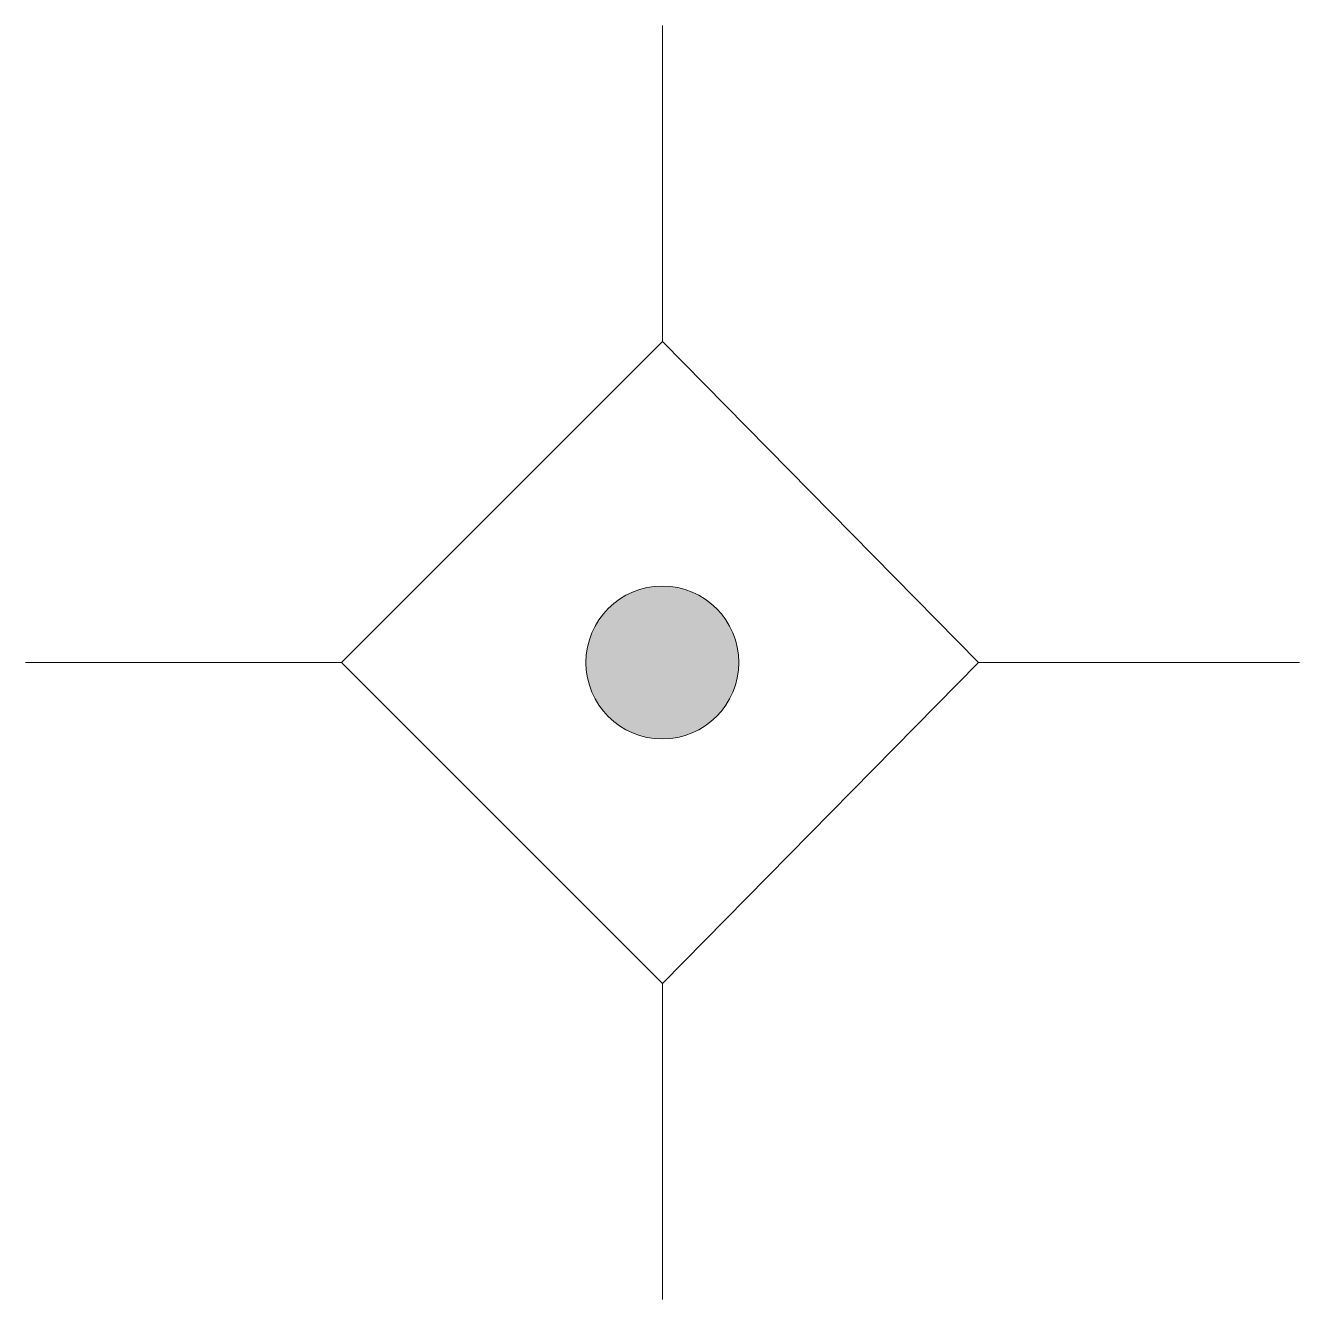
# Model space of a CAD drawing. Header units: metres. Extents: x 543989 to 555873, y 1836096 to 1840683.
# Drawn here: x 543989.32 to 543991.82, y 1836101.33 to 1836103.83 of the extents above.
import ezdxf

# ---------------------------------------------------------------- set-up
doc = ezdxf.new("R2010")
doc.units = ezdxf.units.M
doc.header["$LTSCALE"] = 0.72
doc.linetypes.add('DASH_DOUBLE_DOT', pattern=[9.2, 5, -1.2, 0.3, -1.2, 0.3, -1.2])
doc.layers.add('11', color=7, linetype='DASH_DOUBLE_DOT', lineweight=13)

msp = doc.modelspace()

# ---------------------------------------------------------------- hatches: boundary and pattern name
at = {"layer": '11'}
msp.add_hatch(color=256, dxfattribs=at).paths.add_polyline_path([(543990.7197, 1836102.58, 1), (543990.4197, 1836102.58, 1)])

# ---------------------------------------------------------------- linework, layer by layer
for p, q in [((543990.57, 1836103.83), (543990.57, 1836103.21)), ((543989.94, 1836102.58), (543989.32, 1836102.58)), ((543991.82, 1836102.58), (543991.19, 1836102.58)), ((543990.57, 1836101.95), (543990.57, 1836101.33))]:
    msp.add_line(p, q, dxfattribs=at)
msp.add_lwpolyline([(543990.57, 1836103.21), (543989.94, 1836102.58), (543990.57, 1836101.95), (543991.19, 1836102.58)], close=True, dxfattribs=at)
msp.add_circle((543990.5697, 1836102.58), 0.15, dxfattribs=at)

doc.saveas('drawing.dxf')
